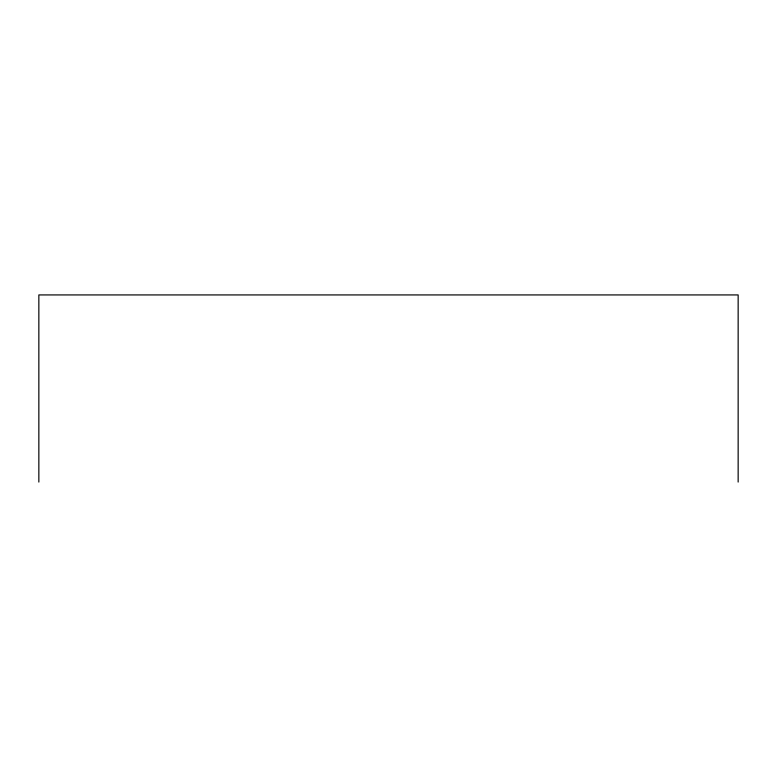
<?xml version="1.0" encoding="UTF-8"?>
<svg xmlns="http://www.w3.org/2000/svg" width="777" height="777" viewBox="0 0 777 777"><rect width="100%" height="100%" fill="white"/><g stroke="black" fill="none" stroke-linecap="round" stroke-linejoin="round"><path stroke-width="1.17" d="M738.15 482.07L738.15 294.93L38.85 294.93L38.85 482.07"/></g></svg>
